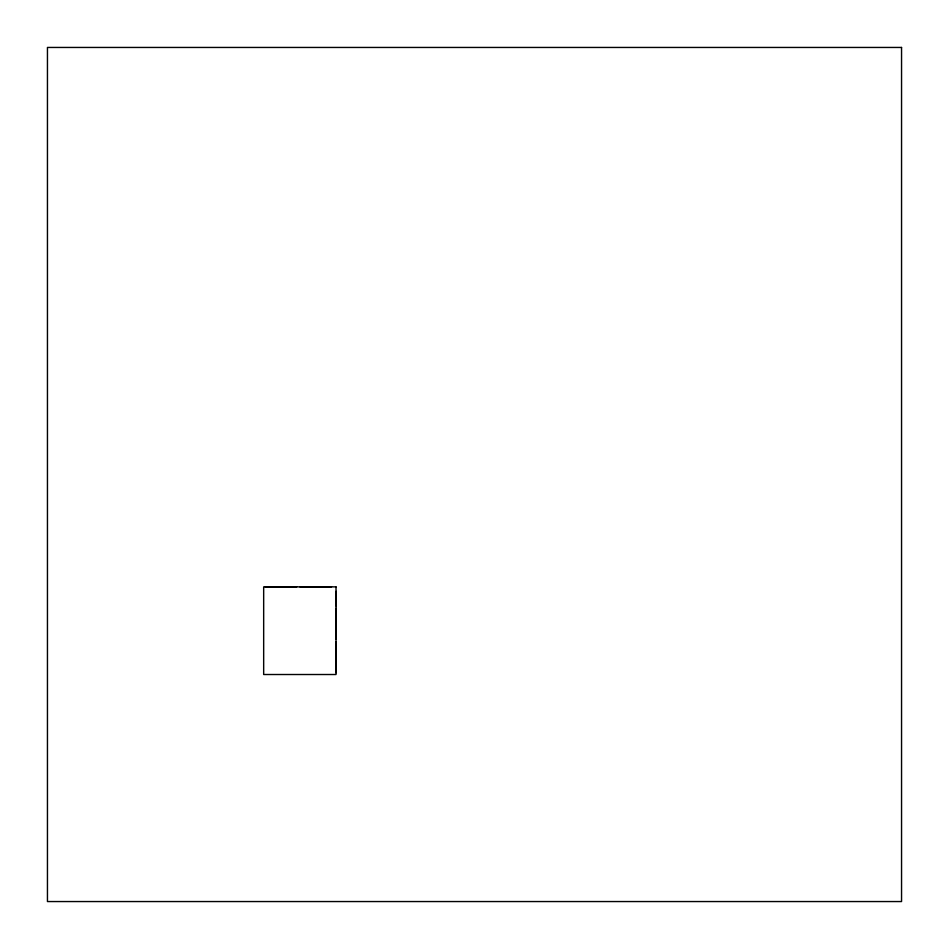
<?xml version="1.0" encoding="UTF-8"?>
<svg xmlns="http://www.w3.org/2000/svg" width="949" height="949" viewBox="0 0 949 949"><rect width="100%" height="100%" fill="white"/><g stroke="black" fill="none" stroke-linecap="round" stroke-linejoin="round"><path stroke-width="1.42" d="M265.008 586.755L296.752 586.755M299.789 586.755L331.533 586.755M336.124 591.357L336.124 605.996M336.124 608.309L336.124 639.389M336.124 641.631L336.124 672.722M901.55 47.45L47.45 47.45L47.45 901.55L901.55 901.55L901.55 47.45M336.017 586.873L263.668 586.873L263.668 674.514L336.017 674.514L336.017 586.873"/></g></svg>
